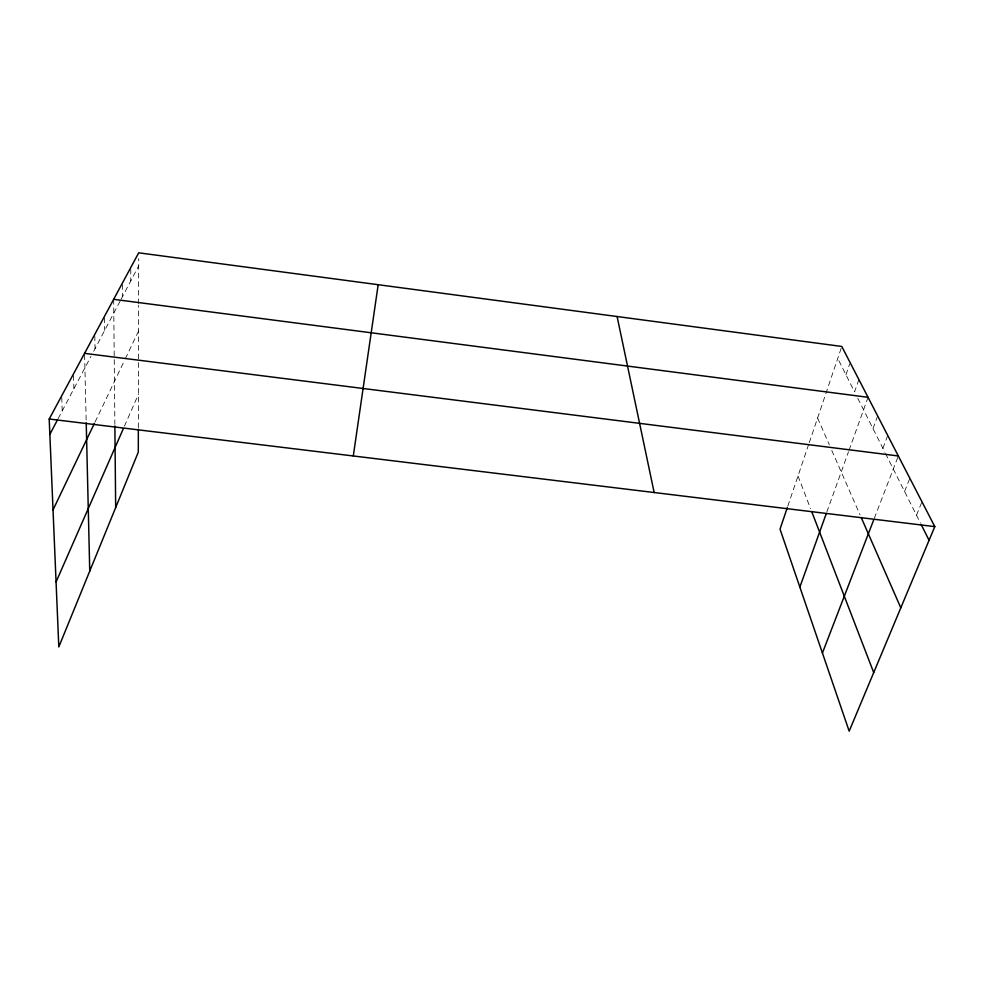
<?xml version="1.0" encoding="UTF-8"?>
<svg xmlns="http://www.w3.org/2000/svg" width="984" height="984" viewBox="0 0 984 984"><rect width="100%" height="100%" fill="white"/><g stroke="black" fill="none" stroke-linecap="round" stroke-linejoin="round"><path stroke-width="0.74" stroke-dasharray="4.92 3.69" d="M138.35 427.782L138.596 305.335M138.596 303.822L138.695 258.632M787.79 506.157L808.774 444.116M809.266 442.665L841.787 346.454M845.957 374.781L849.672 363.994M858.884 379.578L854.555 391.89L837.741 358.422M826.818 512.049L848.491 451.717M849.02 450.278L868.048 397.315M872.992 428.606L877.642 415.912M882.894 448.323L887.728 435.445M874.309 518.31L898.331 455.973M904.579 491.508L909.831 478.249M916.498 515.222L921.971 501.766M124.415 426.22L138.424 394.313M95.067 422.001L124.71 360.021M125.325 358.742L138.547 331.104M58.093 418.717L90.983 356.343M93.689 351.226L120.478 300.415M121.155 299.148L138.683 265.914M857.765 398.286L884.837 452.197M885.489 453.501L920.471 523.144M817.593 418.04L829.364 444.891M831.788 450.414L860.053 514.89M797.999 475.985L810.545 508.58M61.734 397.351L62.213 410.894M73.492 375.47L73.886 388.778M84.599 354.818L86.186 421.324M94.796 335.827L95.042 348.656M104.476 317.807L104.661 330.427M113.664 299.32L114.87 424.448M122.422 284.573L122.496 296.615M130.761 269.062L130.774 280.895"/><path stroke-width="1.48" d="M138.35 429.307L138.301 452.136L58.806 646.943L49.2 419.024L138.707 252.814L841.787 346.454L934.8 526.625L849.18 731.186L780.029 529.146L787.311 507.596M353.293 455.973L378.176 284.708M799.857 587.079L826.302 513.488M822.427 653.007L873.767 519.724M56.063 581.95L123.221 428.938M53.025 509.872L94.415 423.354M49.852 434.35L57.404 420.02M49.2 419.024L934.8 526.625M84.562 353.367L898.331 455.973M113.664 299.32L868.048 397.315M921.135 524.46L929.081 540.29M861.246 517.596L900.803 607.829M812.095 512.59L873.706 672.576M617.103 316.528L654.163 492.529M86.223 422.849L89.753 571.101M114.882 425.974L115.669 507.584"/></g></svg>
